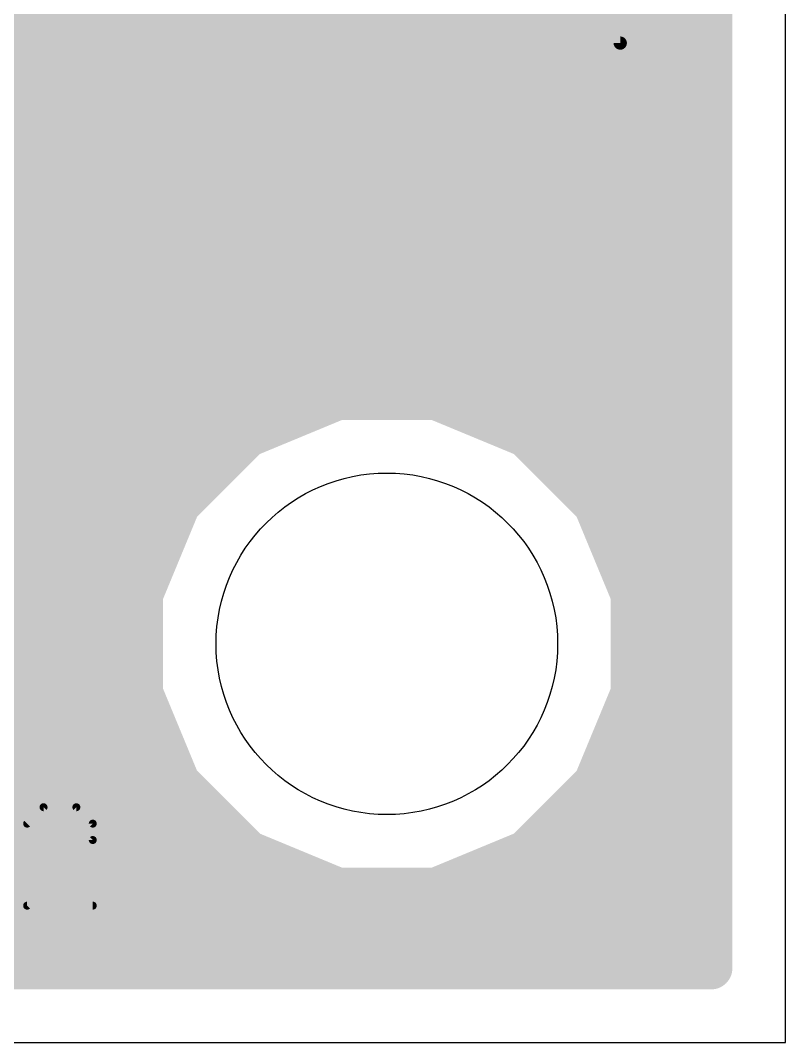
# Model space of a CAD drawing. Extents: x 0 to 1.9, y 0 to 1.15.
# Drawn here: x 1.6121 to 1.9, y 0 to 0.3845 of the extents above; entities that cross this region are included whole.
import ezdxf

# ---------------------------------------------------------------- set-up
doc = ezdxf.new("R2010")
doc.units = 0
for name, color, linetype in [('1', 22, 'CONTINUOUS'), ('16', 175, 'CONTINUOUS'), ('20', 7, 'CONTINUOUS'), ('21', 253, 'CONTINUOUS')]:
    doc.layers.add(name, color=color, linetype=linetype)

msp = doc.modelspace()

# ---------------------------------------------------------------- linework, layer by layer
at = {"layer": '1', "const_width": 0.016}
for points in [[(1.872, 1.122), (1.872, 0.028)], [(1.409613, 0.384), (1.872, 0.384)], [(1.425613, 0.368), (1.872, 0.368)], [(1.4345, 0.352), (1.872, 0.352)], [(1.451319, 0.336), (1.872, 0.336)], [(1.502816, 0.32), (1.872, 0.32)], [(1.508811, 0.304), (1.872, 0.304)], [(1.506626, 0.288), (1.872, 0.288)], [(1.494816, 0.272), (1.872, 0.272)], [(1.359598, 0.256), (1.872, 0.256)], [(1.73165, 0.24225), (1.697744, 0.228206)], [(1.76835, 0.24225), (1.73165, 0.24225)], [(1.802255, 0.228206), (1.76835, 0.24225)], [(1.45273, 0.24), (1.726219, 0.24)], [(1.773781, 0.24), (1.872, 0.24)], [(1.697744, 0.228206), (1.671794, 0.202255)], [(1.828206, 0.202255), (1.802255, 0.228206)], [(1.455992, 0.224), (1.693539, 0.224)], [(1.806461, 0.224), (1.872, 0.224)], [(1.455992, 0.208), (1.677539, 0.208)], [(1.822461, 0.208), (1.872, 0.208)], [(1.671794, 0.202255), (1.65775, 0.16835)], [(1.84225, 0.16835), (1.828206, 0.202255)], [(1.455992, 0.192), (1.667546, 0.192)], [(1.832454, 0.192), (1.872, 0.192)], [(1.455992, 0.176), (1.660919, 0.176)], [(1.839081, 0.176), (1.872, 0.176)], [(1.65775, 0.16835), (1.65775, 0.13165)], [(1.84225, 0.13165), (1.84225, 0.16835)], [(1.45273, 0.16), (1.65775, 0.16)], [(1.84225, 0.16), (1.872, 0.16)], [(1.164492, 0.144), (1.65775, 0.144)], [(1.84225, 0.144), (1.872, 0.144)], [(1.65775, 0.13165), (1.671794, 0.097744)], [(1.828206, 0.097744), (1.84225, 0.13165)], [(1.164492, 0.128), (1.659262, 0.128)], [(1.840738, 0.128), (1.872, 0.128)], [(1.161819, 0.112), (1.665889, 0.112)], [(1.83411, 0.112), (1.872, 0.112)], [(0.433811, 0.096), (1.673539, 0.096)], [(1.671794, 0.097744), (1.697744, 0.071794)], [(1.802255, 0.071794), (1.828206, 0.097744)], [(1.826461, 0.096), (1.872, 0.096)], [(0.427816, 0.08), (1.689539, 0.08)], [(1.810461, 0.08), (1.872, 0.08)], [(1.697744, 0.071794), (1.73165, 0.05775)], [(1.76835, 0.05775), (1.802255, 0.071794)], [(0.028, 0.064), (1.716561, 0.064)], [(1.783438, 0.064), (1.872, 0.064)], [(1.73165, 0.05775), (1.76835, 0.05775)], [(0.028, 0.048), (1.872, 0.048)], [(0.028, 0.032), (1.872, 0.032)], [(1.872, 0.028), (0.028, 0.028)]]:
    msp.add_lwpolyline(points, dxfattribs=at)
at = {"layer": '1', "const_width": 0.008}
for points in [[(1.872, 0.38, 1), (1.872, 0.388)], [(1.872, 0.364, 1), (1.872, 0.372)], [(1.872, 0.348, 1), (1.872, 0.356)], [(1.872, 0.332, 1), (1.872, 0.34)], [(1.872, 0.316, 1), (1.872, 0.324)], [(1.872, 0.3, 1), (1.872, 0.308)], [(1.872, 0.284, 1), (1.872, 0.292)], [(1.872, 0.268, 1), (1.872, 0.276)], [(1.872, 0.252, 1), (1.872, 0.26)], [(1.73165, 0.24625, 1), (1.73165, 0.23825)], [(1.733181, 0.238554, 1), (1.730119, 0.245945)], [(1.76988, 0.245945, 1), (1.766819, 0.238554)], [(1.76835, 0.23825, 1), (1.76835, 0.24625)], [(1.726219, 0.236, 1), (1.726219, 0.244)], [(1.773781, 0.244, 1), (1.773781, 0.236)], [(1.872, 0.236, 1), (1.872, 0.244)], [(1.696214, 0.231901, 1), (1.699275, 0.22451)], [(1.700573, 0.225377, 1), (1.694916, 0.231034)], [(1.805084, 0.231034, 1), (1.799427, 0.225377)], [(1.800725, 0.22451, 1), (1.803786, 0.231901)], [(1.693539, 0.22, 1), (1.693539, 0.228)], [(1.806461, 0.228, 1), (1.806461, 0.22)], [(1.872, 0.22, 1), (1.872, 0.228)], [(1.677539, 0.204, 1), (1.677539, 0.212)], [(1.822461, 0.212, 1), (1.822461, 0.204)], [(1.872, 0.204, 1), (1.872, 0.212)], [(1.668966, 0.205084, 1), (1.674623, 0.199427)], [(1.67549, 0.200725, 1), (1.668099, 0.203786)], [(1.831901, 0.203786, 1), (1.82451, 0.200725)], [(1.825377, 0.199427, 1), (1.831034, 0.205084)], [(1.667546, 0.188, 1), (1.667546, 0.196)], [(1.832454, 0.196, 1), (1.832454, 0.188)], [(1.872, 0.188, 1), (1.872, 0.196)], [(1.660919, 0.172, 1), (1.660919, 0.18)], [(1.839081, 0.18, 1), (1.839081, 0.172)], [(1.872, 0.172, 1), (1.872, 0.18)], [(1.66175, 0.16835, 1), (1.65375, 0.16835)], [(1.654054, 0.16988, 1), (1.661446, 0.166819)], [(1.84625, 0.16835, 1), (1.83825, 0.16835)], [(1.838554, 0.166819, 1), (1.845945, 0.16988)], [(1.65775, 0.156, 1), (1.65775, 0.164)], [(1.84225, 0.164, 1), (1.84225, 0.156)], [(1.872, 0.156, 1), (1.872, 0.164)], [(1.65775, 0.14, 1), (1.65775, 0.148)], [(1.84225, 0.148, 1), (1.84225, 0.14)], [(1.872, 0.14, 1), (1.872, 0.148)], [(1.661446, 0.133181, 1), (1.654054, 0.130119)], [(1.845945, 0.130119, 1), (1.838554, 0.133181)], [(1.65375, 0.13165, 1), (1.66175, 0.13165)], [(1.659262, 0.124, 1), (1.659262, 0.132)], [(1.840738, 0.132, 1), (1.840738, 0.124)], [(1.83825, 0.13165, 1), (1.84625, 0.13165)], [(1.872, 0.124, 1), (1.872, 0.132)], [(1.665889, 0.108, 1), (1.665889, 0.116)], [(1.83411, 0.116, 1), (1.83411, 0.108)], [(1.872, 0.108, 1), (1.872, 0.116)], [(1.674623, 0.100573, 1), (1.668966, 0.094916)], [(1.673539, 0.092, 1), (1.673539, 0.1)], [(1.826461, 0.1, 1), (1.826461, 0.092)], [(1.831034, 0.094916, 1), (1.825377, 0.100573)], [(1.872, 0.092, 1), (1.872, 0.1)], [(1.668099, 0.096214, 1), (1.67549, 0.099275)], [(1.82451, 0.099275, 1), (1.831901, 0.096214)], [(1.689539, 0.076, 1), (1.689539, 0.084)], [(1.810461, 0.084, 1), (1.810461, 0.076)], [(1.872, 0.076, 1), (1.872, 0.084)], [(1.699275, 0.07549, 1), (1.696214, 0.068099)], [(1.694916, 0.068966, 1), (1.700573, 0.074623)], [(1.799427, 0.074623, 1), (1.805084, 0.068966)], [(1.803786, 0.068099, 1), (1.800725, 0.07549)], [(1.716561, 0.06, 1), (1.716561, 0.068)], [(1.783438, 0.068, 1), (1.783438, 0.06)], [(1.872, 0.06, 1), (1.872, 0.068)], [(1.73165, 0.06175, 1), (1.73165, 0.05375)], [(1.730119, 0.054054, 1), (1.733181, 0.061446)], [(1.766819, 0.061446, 1), (1.76988, 0.054054)], [(1.76835, 0.05375, 1), (1.76835, 0.06175)], [(1.872, 0.044, 1), (1.872, 0.052)], [(1.872, 0.028, 1), (1.872, 0.036)], [(1.872, 0.024, 1), (1.872, 0.032)], [(1.868, 0.028, 1), (1.876, 0.028)]]:
    msp.add_lwpolyline(points, format="xyb", dxfattribs=at)
at = {"layer": '16', "const_width": 0.016}
for points in [[(1.872, 1.122), (1.872, 0.028)], [(1.622, 0.190887), (1.622, 0.490887)], [(1.622, 0.384), (1.872, 0.384)], [(1.622, 0.368), (1.872, 0.368)], [(1.622, 0.352), (1.872, 0.352)], [(1.622, 0.336), (1.872, 0.336)], [(1.622, 0.32), (1.872, 0.32)], [(1.622, 0.304), (1.872, 0.304)], [(1.622, 0.288), (1.872, 0.288)], [(1.622, 0.272), (1.872, 0.272)], [(1.622, 0.256), (1.872, 0.256)], [(1.73165, 0.24225), (1.697744, 0.228206)], [(1.76835, 0.24225), (1.73165, 0.24225)], [(1.802255, 0.228206), (1.76835, 0.24225)], [(1.622, 0.24), (1.726219, 0.24)], [(1.773781, 0.24), (1.872, 0.24)], [(1.697744, 0.228206), (1.671794, 0.202255)], [(1.828206, 0.202255), (1.802255, 0.228206)], [(1.622, 0.224), (1.693539, 0.224)], [(1.806461, 0.224), (1.872, 0.224)], [(1.622, 0.208), (1.677539, 0.208)], [(1.822461, 0.208), (1.872, 0.208)], [(1.671794, 0.202255), (1.65775, 0.16835)], [(1.84225, 0.16835), (1.828206, 0.202255)], [(1.622, 0.192), (1.667546, 0.192)], [(1.832454, 0.192), (1.872, 0.192)], [(1.572, 0.140887), (1.622, 0.190887)], [(1.607113, 0.176), (1.660919, 0.176)], [(1.839081, 0.176), (1.872, 0.176)], [(1.65775, 0.16835), (1.65775, 0.13165)], [(1.84225, 0.13165), (1.84225, 0.16835)], [(1.591113, 0.16), (1.65775, 0.16)], [(1.84225, 0.16), (1.872, 0.16)], [(1.575113, 0.144), (1.65775, 0.144)], [(1.84225, 0.144), (1.872, 0.144)], [(1.65775, 0.13165), (1.671794, 0.097744)], [(1.828206, 0.097744), (1.84225, 0.13165)], [(1.559113, 0.128), (1.659262, 0.128)], [(1.840738, 0.128), (1.872, 0.128)], [(1.161819, 0.112), (1.665889, 0.112)], [(1.83411, 0.112), (1.872, 0.112)], [(0.028, 0.096), (1.673539, 0.096)], [(1.671794, 0.097744), (1.697744, 0.071794)], [(1.802255, 0.071794), (1.828206, 0.097744)], [(1.826461, 0.096), (1.872, 0.096)], [(0.028, 0.08), (1.689539, 0.08)], [(1.810461, 0.08), (1.872, 0.08)], [(1.697744, 0.071794), (1.73165, 0.05775)], [(1.76835, 0.05775), (1.802255, 0.071794)], [(0.028, 0.064), (1.716561, 0.064)], [(1.783438, 0.064), (1.872, 0.064)], [(1.73165, 0.05775), (1.76835, 0.05775)], [(0.028, 0.048), (1.872, 0.048)], [(0.028, 0.032), (1.872, 0.032)], [(1.872, 0.028), (0.028, 0.028)]]:
    msp.add_lwpolyline(points, dxfattribs=at)
at = {"layer": '16', "const_width": 0.008}
for points in [[(1.622, 0.388, 1), (1.622, 0.38)], [(1.872, 0.38, 1), (1.872, 0.388)], [(1.622, 0.372, 1), (1.622, 0.364)], [(1.872, 0.364, 1), (1.872, 0.372)], [(1.622, 0.356, 1), (1.622, 0.348)], [(1.872, 0.348, 1), (1.872, 0.356)], [(1.622, 0.34, 1), (1.622, 0.332)], [(1.872, 0.332, 1), (1.872, 0.34)], [(1.622, 0.324, 1), (1.622, 0.316)], [(1.872, 0.316, 1), (1.872, 0.324)], [(1.622, 0.308, 1), (1.622, 0.3)], [(1.872, 0.3, 1), (1.872, 0.308)], [(1.622, 0.292, 1), (1.622, 0.284)], [(1.872, 0.284, 1), (1.872, 0.292)], [(1.622, 0.276, 1), (1.622, 0.268)], [(1.872, 0.268, 1), (1.872, 0.276)], [(1.622, 0.26, 1), (1.622, 0.252)], [(1.872, 0.252, 1), (1.872, 0.26)], [(1.73165, 0.24625, 1), (1.73165, 0.23825)], [(1.733181, 0.238554, 1), (1.730119, 0.245945)], [(1.76988, 0.245945, 1), (1.766819, 0.238554)], [(1.76835, 0.23825, 1), (1.76835, 0.24625)], [(1.622, 0.244, 1), (1.622, 0.236)], [(1.726219, 0.236, 1), (1.726219, 0.244)], [(1.773781, 0.244, 1), (1.773781, 0.236)], [(1.872, 0.236, 1), (1.872, 0.244)], [(1.696214, 0.231901, 1), (1.699275, 0.22451)], [(1.700573, 0.225377, 1), (1.694916, 0.231034)], [(1.805084, 0.231034, 1), (1.799427, 0.225377)], [(1.800725, 0.22451, 1), (1.803786, 0.231901)], [(1.622, 0.228, 1), (1.622, 0.22)], [(1.693539, 0.22, 1), (1.693539, 0.228)], [(1.806461, 0.228, 1), (1.806461, 0.22)], [(1.872, 0.22, 1), (1.872, 0.228)], [(1.622, 0.212, 1), (1.622, 0.204)], [(1.677539, 0.204, 1), (1.677539, 0.212)], [(1.822461, 0.212, 1), (1.822461, 0.204)], [(1.872, 0.204, 1), (1.872, 0.212)], [(1.668966, 0.205084, 1), (1.674623, 0.199427)], [(1.67549, 0.200725, 1), (1.668099, 0.203786)], [(1.831901, 0.203786, 1), (1.82451, 0.200725)], [(1.825377, 0.199427, 1), (1.831034, 0.205084)], [(1.622, 0.196, 1), (1.622, 0.188)], [(1.667546, 0.188, 1), (1.667546, 0.196)], [(1.832454, 0.196, 1), (1.832454, 0.188)], [(1.872, 0.188, 1), (1.872, 0.196)], [(1.624828, 0.188059, 1), (1.619171, 0.193716)], [(1.618, 0.190887, 1), (1.626, 0.190887)], [(1.660919, 0.172, 1), (1.660919, 0.18)], [(1.839081, 0.18, 1), (1.839081, 0.172)], [(1.872, 0.172, 1), (1.872, 0.18)], [(1.66175, 0.16835, 1), (1.65375, 0.16835)], [(1.654054, 0.16988, 1), (1.661446, 0.166819)], [(1.84625, 0.16835, 1), (1.83825, 0.16835)], [(1.838554, 0.166819, 1), (1.845945, 0.16988)], [(1.65775, 0.156, 1), (1.65775, 0.164)], [(1.84225, 0.164, 1), (1.84225, 0.156)], [(1.872, 0.156, 1), (1.872, 0.164)], [(1.65775, 0.14, 1), (1.65775, 0.148)], [(1.84225, 0.148, 1), (1.84225, 0.14)], [(1.872, 0.14, 1), (1.872, 0.148)], [(1.661446, 0.133181, 1), (1.654054, 0.130119)], [(1.845945, 0.130119, 1), (1.838554, 0.133181)], [(1.65375, 0.13165, 1), (1.66175, 0.13165)], [(1.659262, 0.124, 1), (1.659262, 0.132)], [(1.840738, 0.132, 1), (1.840738, 0.124)], [(1.83825, 0.13165, 1), (1.84625, 0.13165)], [(1.872, 0.124, 1), (1.872, 0.132)], [(1.665889, 0.108, 1), (1.665889, 0.116)], [(1.83411, 0.116, 1), (1.83411, 0.108)], [(1.872, 0.108, 1), (1.872, 0.116)], [(1.674623, 0.100573, 1), (1.668966, 0.094916)], [(1.673539, 0.092, 1), (1.673539, 0.1)], [(1.826461, 0.1, 1), (1.826461, 0.092)], [(1.831034, 0.094916, 1), (1.825377, 0.100573)], [(1.872, 0.092, 1), (1.872, 0.1)], [(1.668099, 0.096214, 1), (1.67549, 0.099275)], [(1.82451, 0.099275, 1), (1.831901, 0.096214)], [(1.689539, 0.076, 1), (1.689539, 0.084)], [(1.810461, 0.084, 1), (1.810461, 0.076)], [(1.872, 0.076, 1), (1.872, 0.084)], [(1.699275, 0.07549, 1), (1.696214, 0.068099)], [(1.694916, 0.068966, 1), (1.700573, 0.074623)], [(1.799427, 0.074623, 1), (1.805084, 0.068966)], [(1.803786, 0.068099, 1), (1.800725, 0.07549)], [(1.716561, 0.06, 1), (1.716561, 0.068)], [(1.783438, 0.068, 1), (1.783438, 0.06)], [(1.872, 0.06, 1), (1.872, 0.068)], [(1.73165, 0.06175, 1), (1.73165, 0.05375)], [(1.730119, 0.054054, 1), (1.733181, 0.061446)], [(1.766819, 0.061446, 1), (1.76988, 0.054054)], [(1.76835, 0.05375, 1), (1.76835, 0.06175)], [(1.872, 0.044, 1), (1.872, 0.052)], [(1.872, 0.028, 1), (1.872, 0.036)], [(1.872, 0.024, 1), (1.872, 0.032)], [(1.868, 0.028, 1), (1.876, 0.028)]]:
    msp.add_lwpolyline(points, format="xyb", dxfattribs=at)
at = {"layer": '20'}
for p, q in [((1.9, 0), (1.9, 1.15)), ((0, 0), (1.9, 0))]:
    msp.add_line(p, q, dxfattribs=at)
msp.add_circle((1.75, 0.15), 0.06425, dxfattribs=at)
at = {"layer": '21'}
for points, const_width in [([(1.837795, 0.809055), (1.837795, 0.375984)], 0.005), ([(1.837795, 0.375984), (1.562205, 0.375984)], 0.005), ([(1.62084, 0.088532), (1.614668, 0.08236)], 0.003), ([(1.633184, 0.088532), (1.62084, 0.088532)], 0.003), ([(1.639356, 0.08236), (1.633184, 0.088532)], 0.003), ([(1.639356, 0.076188), (1.639356, 0.08236)], 0.003), ([(1.614668, 0.0515), (1.639356, 0.076188)], 0.003), ([(1.639356, 0.0515), (1.614668, 0.0515)], 0.003)]:
    msp.add_lwpolyline(points, dxfattribs=dict(at, const_width=const_width))
for points, const_width in [([(1.836545, 0.375984, 1), (1.839045, 0.375984)], 0.0025), ([(1.837795, 0.374734, 1), (1.837795, 0.377234)], 0.0025), ([(1.62084, 0.089282, 1), (1.62084, 0.087782)], 0.0015), ([(1.621371, 0.088001, 1), (1.62031, 0.089062)], 0.0015), ([(1.633714, 0.089062, 1), (1.632654, 0.088001)], 0.0015), ([(1.633184, 0.087782, 1), (1.633184, 0.089282)], 0.0015), ([(1.614138, 0.08289, 1), (1.615199, 0.081829)], 0.0015), ([(1.640106, 0.08236, 1), (1.638606, 0.08236)], 0.0015), ([(1.638826, 0.081829, 1), (1.639886, 0.08289)], 0.0015), ([(1.638606, 0.076188, 1), (1.640106, 0.076188)], 0.0015), ([(1.639886, 0.075657, 1), (1.638826, 0.076718)], 0.0015), ([(1.614668, 0.05225, 1), (1.614668, 0.05075)], 0.0015), ([(1.614138, 0.05203, 1), (1.615199, 0.05097)], 0.0015), ([(1.639356, 0.05075, 1), (1.639356, 0.05225)], 0.0015)]:
    msp.add_lwpolyline(points, format="xyb", dxfattribs=dict(at, const_width=const_width))

doc.saveas('drawing.dxf')
